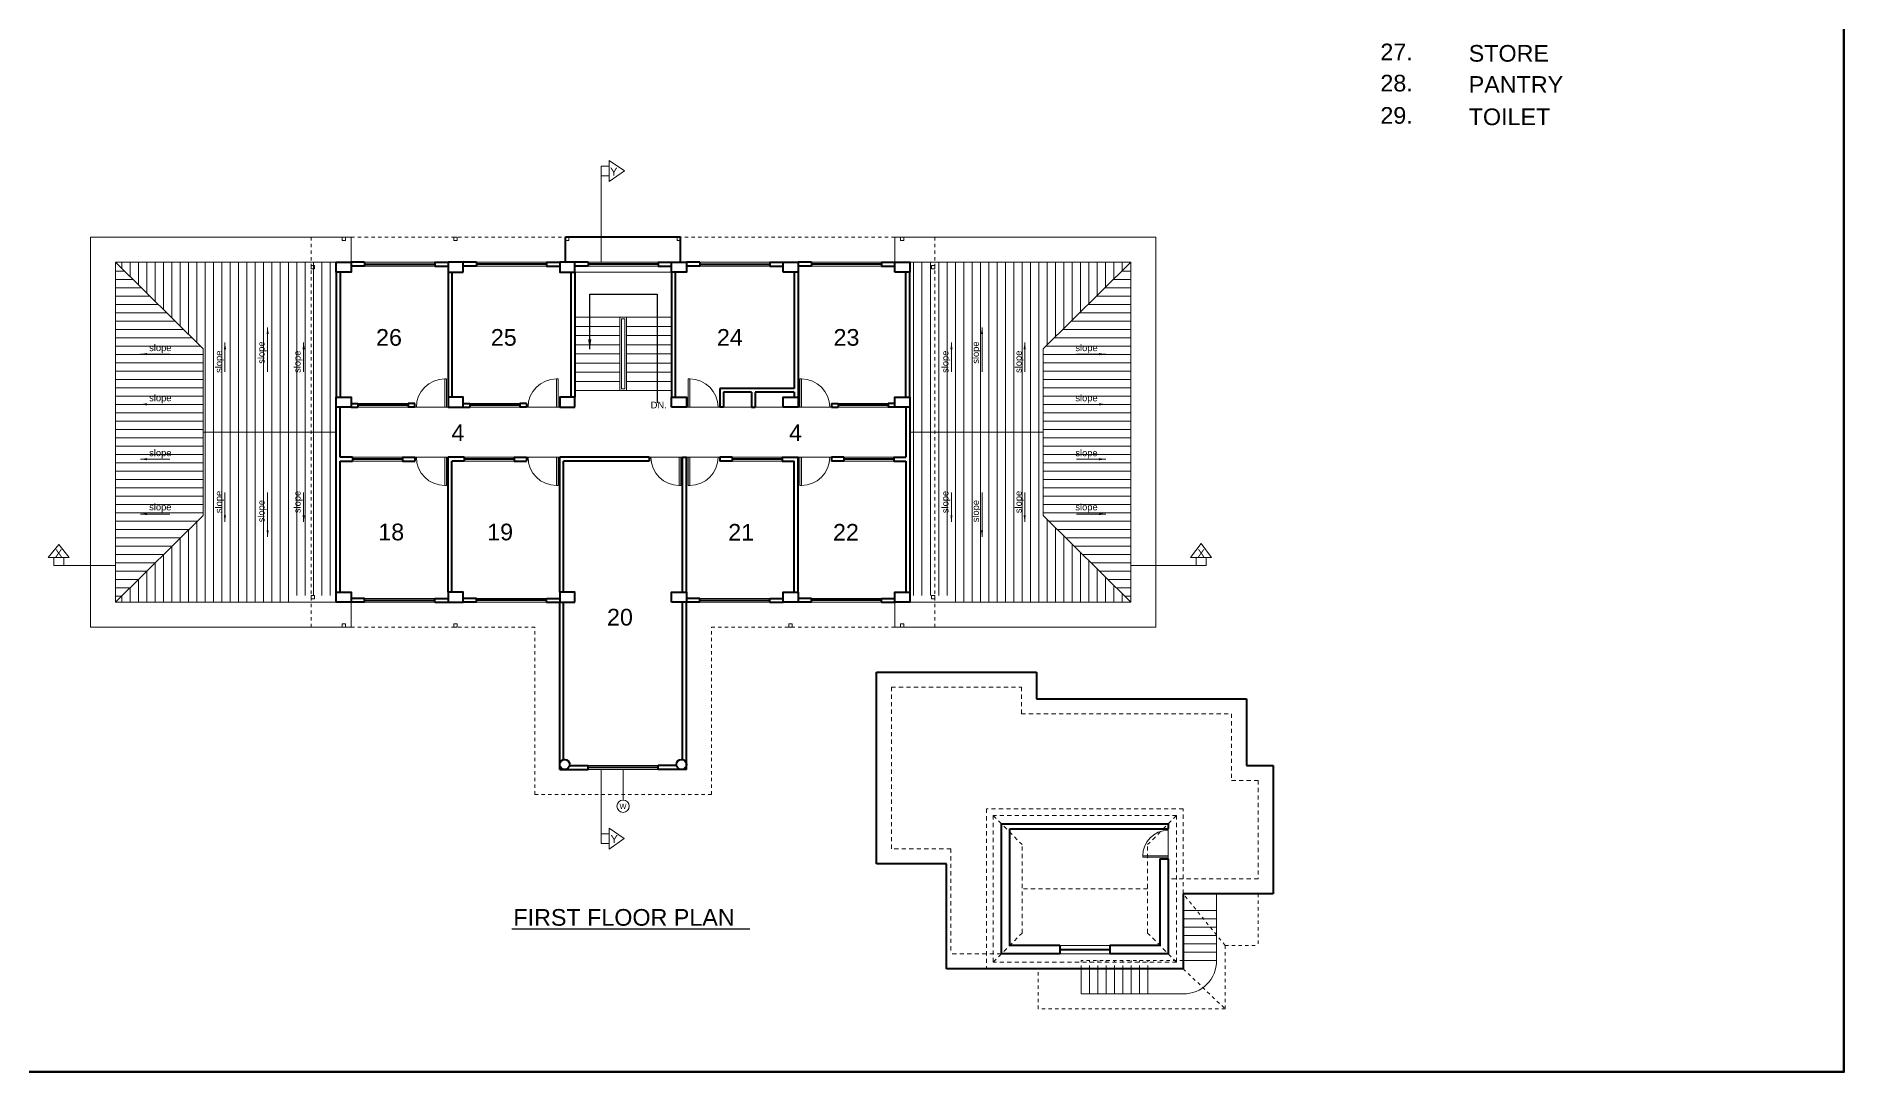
# Model space of a CAD drawing. Header units: inches. Extents: x 1367 to 15762, y 1989 to 8927.
# Drawn here: x 7836.6 to 7890.8, y 1988.7 to 2019.8 of the extents above; entities that cross this region are included whole.
import ezdxf

# ---------------------------------------------------------------- set-up
doc = ezdxf.new("R2010")
doc.units = ezdxf.units.IN
doc.header["$MEASUREMENT"] = 0
doc.linetypes.add('DASHED2', pattern=[0.375, 0.25, -0.125])
for name, color, linetype, lineweight in [('BED', 60, 'Continuous', 13), ('col', 5, 'Continuous', 40), ('FORM', 2, 'Continuous', 70), ('hatch', 8, 'Continuous', 5), ('PATH', 8, 'Continuous', 5), ('proj', 31, 'Continuous', 15), ('stair', 3, 'Continuous', 20), ('text', 6, 'Continuous', 25), ('wall', 1, 'Continuous', 40), ('win', 60, 'Continuous', 9)]:
    doc.layers.add(name, color=color, linetype=linetype, lineweight=lineweight)
doc.styles.get("Standard").update_dxf_attribs({"font": 'arial.ttf', "height": 0.36})
doc.dimstyles.get("Standard").update_dxf_attribs({"dimtxt": 0.36, "dimasz": 0.2, "dimexe": 0.2, "dimexo": 0.2, "dimgap": 0.1, "dimtad": 1, "dimzin": 0, "dimdsep": 46, "dimtxsty": 'Standard', "dimblk": 'ARCHTICK', "dimcen": 0.2, "dimdle": 0.2, "dimclrd": 256, "dimclre": 256, "dimadec": 0, "dimazin": 0, "dimtfac": 1, "dimtofl": 0, "dimtmove": 2, "dimatfit": 3, "dimfxl": 0, "dimtolj": 1, "dimtzin": 0, "dimlwd": -1, "dimlwe": -1, "dimarcsym": 0})

# ---------------------------------------------------------------- blocks, each defined once
blk = doc.blocks.new('_ArchTick')
at = {"color": 0, "linetype": 'ByBlock', "const_width": 0.15}
blk.add_lwpolyline([(-0.5, -0.5), (0.5, 0.5)], dxfattribs=at)
blk = doc.blocks.new('door')
at = {"layer": 'BED'}
for p, q in [((13.196, 31.934), (13.246, 31.934)), ((14.196, 31.934), (14.096, 31.934)), ((14.096, 31.084), (14.096, 31.934)), ((14.146, 31.934), (14.146, 31.084)), ((14.146, 31.084), (14.096, 31.084)), ((14.096, 31.084), (14.146, 31.084))]:
    blk.add_line(p, q, dxfattribs=at)
blk.add_arc((14.096, 31.934), 0.85, 180, 270, dxfattribs=at)

msp = doc.modelspace()

# ---------------------------------------------------------------- hatches: boundary and pattern name
at = {"layer": 'hatch'}
h = msp.add_hatch(dxfattribs=at)
h.set_pattern_fill('ANSI31', color=256, scale=2, angle=45, style=0)
h.set_pattern_definition([(90, (8004.61878, 1692.95452), (-0.25, 6e-17), [])])
h.paths.add_polyline_path([(7845.553, 2008.621), (7845.553, 2008.921), (7845.553, 2012.671), (7845.553, 2012.971), (7838.928, 2012.971), (7841.558, 2010.372), (7841.558, 2007.871), (7845.553, 2007.871)])
h.paths.add_polyline_path([(7845.553, 2007.871), (7841.558, 2007.871), (7841.558, 2005.37), (7838.928, 2002.771), (7844.353, 2002.771), (7844.353, 2002.871), (7844.353, 2002.971), (7844.453, 2002.971), (7845.553, 2002.971), (7845.553, 2003.071)])
h.paths.add_polyline_path([(7866.749, 2005.37), (7866.749, 2007.871), (7862.753, 2007.871), (7862.753, 2003.071), (7862.753, 2002.971), (7863.853, 2002.971), (7863.953, 2002.971), (7863.953, 2002.871), (7863.953, 2002.771), (7869.378, 2002.771)])
h.paths.add_polyline_path([(7866.749, 2010.372), (7869.378, 2012.971), (7862.753, 2012.971), (7862.753, 2012.671), (7862.753, 2008.921), (7862.753, 2008.621), (7862.753, 2007.871), (7866.749, 2007.871)])
h.paths.add_polyline_path([(7842.243, 2009.586), (7842.243, 2010.382), (7841.86, 2010.382), (7841.86, 2009.586)], flags=24)
h.paths.add_polyline_path([(7844.6, 2009.586), (7844.6, 2010.382), (7844.217, 2010.382), (7844.217, 2009.586)], flags=24)
h.paths.add_polyline_path([(7843.521, 2009.861), (7843.521, 2010.657), (7843.138, 2010.657), (7843.138, 2009.861)], flags=24)
h.paths.add_polyline_path([(7842.243, 2005.38), (7842.243, 2006.176), (7841.86, 2006.176), (7841.86, 2005.38)], flags=24)
h.paths.add_polyline_path([(7843.521, 2005.105), (7843.521, 2005.901), (7843.138, 2005.901), (7843.138, 2005.105)], flags=24)
h.paths.add_polyline_path([(7844.6, 2005.38), (7844.6, 2006.176), (7844.217, 2006.176), (7844.217, 2005.38)], flags=24)
h.paths.add_polyline_path([(7864.947, 2005.105), (7864.947, 2005.901), (7864.564, 2005.901), (7864.564, 2005.105)], flags=24)
h.paths.add_polyline_path([(7866.227, 2005.38), (7866.227, 2006.176), (7865.844, 2006.176), (7865.844, 2005.38)], flags=24)
h.paths.add_polyline_path([(7864.032, 2005.38), (7864.032, 2006.176), (7863.649, 2006.176), (7863.649, 2005.38)], flags=24)
h.paths.add_polyline_path([(7866.227, 2009.586), (7866.227, 2010.382), (7865.844, 2010.382), (7865.844, 2009.586)], flags=24)
h.paths.add_polyline_path([(7864.947, 2009.861), (7864.947, 2010.657), (7864.564, 2010.657), (7864.564, 2009.861)], flags=24)
h.paths.add_polyline_path([(7864.032, 2009.586), (7864.032, 2010.382), (7863.649, 2010.382), (7863.649, 2009.586)], flags=24)
h = msp.add_hatch(dxfattribs=at)
h.set_pattern_fill('ANSI31', color=256, scale=2, angle=135, style=0)
h.set_pattern_definition([(180, (8004.61878, 1692.95452), (-6e-17, -0.25), [])])
h.paths.add_polyline_path([(7869.378, 2002.771), (7869.378, 2012.971), (7866.749, 2010.372), (7866.749, 2005.37)])
h.paths.add_polyline_path([(7838.928, 2002.771), (7841.558, 2005.37), (7841.558, 2010.372), (7838.928, 2012.971)])
h.paths.add_polyline_path([(7867.655, 2005.408), (7868.45, 2005.408), (7868.45, 2005.791), (7867.655, 2005.791)], flags=24)
h.paths.add_polyline_path([(7867.655, 2010.184), (7868.45, 2010.184), (7868.45, 2010.567), (7867.655, 2010.567)], flags=24)
h.paths.add_polyline_path([(7867.655, 2007.033), (7868.45, 2007.033), (7868.45, 2007.416), (7867.655, 2007.416)], flags=24)
h.paths.add_polyline_path([(7867.655, 2008.679), (7868.45, 2008.679), (7868.45, 2009.062), (7867.655, 2009.062)], flags=24)
h.paths.add_polyline_path([(7839.877, 2008.679), (7840.672, 2008.679), (7840.672, 2009.062), (7839.877, 2009.062)], flags=24)
h.paths.add_polyline_path([(7839.877, 2007.033), (7840.672, 2007.033), (7840.672, 2007.416), (7839.877, 2007.416)], flags=24)
h.paths.add_polyline_path([(7839.877, 2010.184), (7840.672, 2010.184), (7840.672, 2010.567), (7839.877, 2010.567)], flags=24)
h.paths.add_polyline_path([(7839.877, 2005.408), (7840.672, 2005.408), (7840.672, 2005.791), (7839.877, 2005.791)], flags=24)

# ---------------------------------------------------------------- linework, layer by layer
at = {"layer": 'col'}
for points in [[(7845.553, 2012.671), (7845.553, 2012.971), (7846.003, 2012.971), (7846.003, 2012.671)], [(7849.353, 2012.671), (7849.353, 2012.971), (7848.903, 2012.971), (7848.903, 2012.671)], [(7852.703, 2012.671), (7852.703, 2012.971), (7852.253, 2012.971), (7852.253, 2012.671)], [(7855.603, 2012.671), (7855.603, 2012.971), (7856.053, 2012.971), (7856.053, 2012.671)], [(7858.953, 2012.671), (7858.953, 2012.971), (7859.403, 2012.971), (7859.403, 2012.671)], [(7862.303, 2012.671), (7862.303, 2012.971), (7862.753, 2012.971), (7862.753, 2012.671)], [(7845.553, 2008.621), (7845.553, 2008.921), (7846.003, 2008.921), (7846.003, 2008.621)], [(7849.353, 2008.621), (7849.353, 2008.921), (7848.903, 2008.921), (7848.903, 2008.621)], [(7852.703, 2008.621), (7852.703, 2008.921), (7852.253, 2008.921), (7852.253, 2008.621)], [(7855.603, 2008.621), (7855.603, 2008.921), (7856.053, 2008.921), (7856.053, 2008.621)], [(7858.953, 2008.621), (7858.953, 2008.921), (7859.403, 2008.921), (7859.403, 2008.621)], [(7862.303, 2008.621), (7862.303, 2008.921), (7862.753, 2008.921), (7862.753, 2008.621)], [(7845.553, 2002.771), (7845.553, 2003.071), (7846.003, 2003.071), (7846.003, 2002.771)], [(7849.353, 2002.771), (7849.353, 2003.071), (7848.903, 2003.071), (7848.903, 2002.771)], [(7852.703, 2002.771), (7852.703, 2003.071), (7852.253, 2003.071), (7852.253, 2002.771)], [(7855.603, 2002.771), (7855.603, 2003.071), (7856.053, 2003.071), (7856.053, 2002.771)], [(7858.953, 2002.771), (7858.953, 2003.071), (7859.403, 2003.071), (7859.403, 2002.771)], [(7862.303, 2002.771), (7862.303, 2003.071), (7862.753, 2003.071), (7862.753, 2002.771)]]:
    msp.add_lwpolyline(points, close=True, dxfattribs=at)
for centre in [(7852.403, 1997.906), (7855.903, 1997.906)]:
    msp.add_circle(centre, 0.15, dxfattribs=at)
at = {"layer": 'FORM'}
msp.add_lwpolyline([(7797.224, 2050.306), (7797.224, 1988.685), (7890.768, 1988.685), (7890.768, 2050.306)], close=True, dxfattribs=at)
at = {"layer": 'PATH'}
msp.add_line((7854.153, 1996.839), (7854.153, 1997.756), dxfattribs=at)
msp.add_circle((7854.153, 1996.653), 0.186, dxfattribs=at)
at = {"layer": 'proj', "linetype": 'DASHED2', "ltscale": 0.4}
for p, q in [((7844.803, 2002.021), (7844.803, 2013.721)), ((7862.303, 2013.721), (7846.003, 2013.721)), ((7863.503, 2002.021), (7863.503, 2013.721)), ((7851.503, 2002.021), (7844.803, 2002.021)), ((7851.503, 1997.006), (7851.503, 2002.021)), ((7856.803, 1997.006), (7856.803, 2002.021)), ((7856.803, 2002.021), (7863.503, 2002.021)), ((7851.503, 1997.006), (7856.803, 1997.006)), ((7872.21, 1992.475), (7870.953, 1994.025)), ((7873.203, 1994.025), (7873.203, 1992.475)), ((7872.21, 1992.475), (7872.21, 1990.575)), ((7872.21, 1992.475), (7873.203, 1992.475)), ((7866.603, 1990.575), (7866.603, 1991.775)), ((7870.953, 1991.775), (7872.21, 1990.575)), ((7872.21, 1990.575), (7866.603, 1990.575))]:
    msp.add_line(p, q, dxfattribs=at)
at = {"layer": 'proj'}
for p, q in [((7858.003, 2008.621), (7857.168, 2008.621)), ((7858.118, 2008.621), (7858.953, 2008.621)), ((7871.953, 1994.025), (7871.953, 1992.025)), ((7870.953, 1993.525), (7871.953, 1993.525)), ((7870.953, 1993.275), (7871.953, 1993.275)), ((7870.953, 1993.025), (7871.953, 1993.025)), ((7870.953, 1992.775), (7871.953, 1992.775)), ((7870.953, 1992.525), (7871.953, 1992.525)), ((7870.953, 1992.275), (7871.953, 1992.275)), ((7870.953, 1992.025), (7871.953, 1992.025)), ((7867.891, 1991.775), (7867.891, 1991.025)), ((7868.141, 1991.775), (7868.141, 1991.025)), ((7868.391, 1991.775), (7868.391, 1991.025)), ((7868.641, 1991.775), (7868.641, 1991.025)), ((7868.891, 1991.775), (7868.891, 1991.025)), ((7869.141, 1991.775), (7869.141, 1991.025)), ((7869.391, 1991.775), (7869.391, 1991.025)), ((7869.641, 1991.775), (7869.641, 1991.025)), ((7869.891, 1991.775), (7869.891, 1991.025)), ((7870.953, 1991.025), (7867.891, 1991.025))]:
    msp.add_line(p, q, dxfattribs=at)
at = {"layer": 'proj', "linetype": 'DASHED2', "ltscale": 0.5}
for p, q in [((7862.203, 1995.375), (7862.203, 2000.225)), ((7862.203, 2000.225), (7866.103, 2000.225)), ((7866.103, 2000.225), (7866.103, 1999.425)), ((7866.103, 1999.425), (7872.403, 1999.425)), ((7872.403, 1999.425), (7872.403, 1997.425)), ((7872.403, 1997.425), (7873.203, 1997.425)), ((7873.203, 1997.425), (7873.203, 1994.475)), ((7870.953, 1996.575), (7865.053, 1996.575)), ((7865.053, 1996.575), (7865.053, 1991.775)), ((7870.753, 1996.375), (7865.253, 1996.375)), ((7865.253, 1996.375), (7865.253, 1991.975)), ((7865.254, 1996.375), (7866.123, 1995.503)), ((7870.753, 1996.375), (7869.884, 1995.503)), ((7870.753, 1996.375), (7870.753, 1991.975)), ((7870.953, 1994.025), (7870.953, 1996.575)), ((7863.988, 1995.375), (7862.203, 1995.375)), ((7863.988, 1995.375), (7863.988, 1992.225)), ((7866.123, 1992.847), (7866.123, 1995.503)), ((7869.884, 1992.847), (7869.884, 1995.503)), ((7869.884, 1994.175), (7866.123, 1994.175)), ((7873.203, 1994.475), (7870.503, 1994.475)), ((7865.254, 1991.975), (7866.123, 1992.847)), ((7870.753, 1991.975), (7869.884, 1992.847)), ((7865.503, 1992.225), (7863.988, 1992.225)), ((7870.753, 1991.975), (7865.253, 1991.975))]:
    msp.add_line(p, q, dxfattribs=at)
at = {"layer": 'proj', "linetype": 'DASHED2', "ltscale": 0.15}
for p, q in [((7870.953, 1992.025), (7867.891, 1992.025)), ((7867.891, 1991.775), (7867.891, 1992.025)), ((7868.141, 1991.775), (7868.141, 1992.025)), ((7868.391, 1991.775), (7868.391, 1992.025)), ((7868.641, 1991.775), (7868.641, 1992.025)), ((7868.891, 1991.775), (7868.891, 1992.025)), ((7869.141, 1991.775), (7869.141, 1992.025)), ((7869.391, 1991.775), (7869.391, 1992.025)), ((7869.641, 1991.775), (7869.641, 1992.025)), ((7869.891, 1991.775), (7869.891, 1992.025))]:
    msp.add_line(p, q, dxfattribs=at)
at = {"layer": 'proj'}
msp.add_arc((7870.97, 1992.008), 0.983, 269.0205, 0.9795, dxfattribs=at)
at = {"layer": 'stair'}
for p, q in [((7853.492, 2015.855), (7853.732, 2015.855)), ((7853.492, 2015.855), (7853.492, 2012.971)), ((7853.492, 2015.559), (7853.732, 2015.559)), ((7846.003, 2012.971), (7846.003, 2013.721)), ((7862.303, 2012.971), (7862.303, 2013.721)), ((7838.928, 2012.971), (7841.558, 2010.372)), ((7855.603, 2012.671), (7852.703, 2012.671)), ((7869.378, 2012.971), (7866.749, 2010.372)), ((7854.053, 2011.321), (7852.703, 2011.321)), ((7854.053, 2011.046), (7852.703, 2011.046)), ((7853.828, 2011.321), (7854.253, 2011.321)), ((7854.053, 2011.321), (7854.053, 2009.121)), ((7854.103, 2011.271), (7854.103, 2009.171)), ((7854.103, 2011.271), (7854.203, 2011.271)), ((7854.203, 2011.271), (7854.203, 2009.171)), ((7855.603, 2011.321), (7854.253, 2011.321)), ((7854.253, 2011.321), (7854.253, 2009.121)), ((7855.603, 2011.046), (7854.253, 2011.046)), ((7854.053, 2010.771), (7852.703, 2010.771)), ((7854.053, 2010.496), (7852.703, 2010.496)), ((7855.603, 2010.771), (7854.253, 2010.771)), ((7855.603, 2010.496), (7854.253, 2010.496)), ((7841.558, 2005.37), (7841.558, 2010.372)), ((7854.053, 2010.221), (7852.703, 2010.221)), ((7854.053, 2009.946), (7852.703, 2009.946)), ((7855.603, 2010.221), (7854.253, 2010.221)), ((7855.603, 2009.946), (7854.253, 2009.946)), ((7866.749, 2005.37), (7866.749, 2010.372)), ((7854.053, 2009.671), (7852.703, 2009.671)), ((7854.053, 2009.396), (7852.703, 2009.396)), ((7855.603, 2009.671), (7854.253, 2009.671)), ((7854.253, 2009.396), (7855.603, 2009.396)), ((7854.103, 2009.121), (7852.703, 2009.121)), ((7854.053, 2009.121), (7854.253, 2009.121)), ((7854.203, 2009.171), (7854.103, 2009.171)), ((7854.253, 2009.121), (7855.603, 2009.121)), ((7841.558, 2007.871), (7845.553, 2007.871)), ((7866.749, 2007.871), (7862.753, 2007.871)), ((7838.928, 2002.771), (7841.558, 2005.37)), ((7869.378, 2002.771), (7866.749, 2005.37)), ((7837.081, 2003.868), (7837.081, 2004.108)), ((7837.376, 2003.868), (7837.376, 2004.108)), ((7871.341, 2003.868), (7871.341, 2004.108)), ((7871.637, 2003.868), (7871.637, 2004.108)), ((7837.081, 2003.868), (7838.928, 2003.868)), ((7869.378, 2003.868), (7871.637, 2003.868)), ((7846.003, 2002.771), (7846.003, 2002.021)), ((7862.303, 2002.771), (7862.303, 2002.021)), ((7853.492, 1997.756), (7853.492, 1995.534)), ((7853.492, 1995.829), (7853.732, 1995.829)), ((7853.492, 1995.534), (7853.732, 1995.534))]:
    msp.add_line(p, q, dxfattribs=at)
for points in [[(7854.194, 2015.707), (7853.732, 2016.022), (7853.732, 2015.392)], [(7837.228, 2004.503), (7837.543, 2004.108), (7836.914, 2004.108)], [(7871.489, 2004.537), (7871.174, 2004.108), (7871.804, 2004.108)], [(7854.188, 1995.682), (7853.732, 1995.367), (7853.732, 1995.996)]]:
    msp.add_lwpolyline(points, close=True, dxfattribs=at)
for points in [[(7846.003, 2013.721), (7838.178, 2013.721), (7838.178, 2002.021), (7846.003, 2002.021)], [(7862.303, 2013.721), (7870.128, 2013.721), (7870.128, 2002.021), (7862.303, 2002.021)], [(7845.553, 2012.971), (7838.928, 2012.971), (7838.928, 2002.771), (7845.553, 2002.771)], [(7862.753, 2012.971), (7869.378, 2012.971), (7869.378, 2002.771), (7862.753, 2002.771)]]:
    msp.add_lwpolyline(points, dxfattribs=at)
at = {"layer": 'text'}
for p, q in [((7855.171, 2012.015), (7855.171, 2008.751)), ((7850.813, 1992.976), (7857.958, 1992.976))]:
    msp.add_line(p, q, dxfattribs=at)
at = {"layer": 'wall'}
for p, q in [((7852.428, 2012.971), (7852.428, 2013.721)), ((7855.878, 2013.721), (7852.428, 2013.721)), ((7855.878, 2012.971), (7855.878, 2013.721)), ((7845.553, 2012.671), (7845.553, 2008.921)), ((7845.668, 2012.671), (7845.668, 2008.921)), ((7846.403, 2012.971), (7846.003, 2012.971)), ((7846.403, 2012.856), (7846.003, 2012.856)), ((7846.403, 2012.971), (7846.403, 2012.856)), ((7846.403, 2012.914), (7848.503, 2012.914)), ((7848.503, 2012.971), (7848.903, 2012.971)), ((7848.503, 2012.971), (7848.503, 2012.856)), ((7848.503, 2012.856), (7848.903, 2012.856)), ((7848.903, 2012.671), (7848.903, 2008.921)), ((7849.018, 2012.671), (7849.018, 2008.921)), ((7849.753, 2012.971), (7849.353, 2012.971)), ((7849.753, 2012.856), (7849.353, 2012.856)), ((7849.753, 2012.971), (7849.753, 2012.856)), ((7851.853, 2012.914), (7849.753, 2012.914)), ((7851.853, 2012.971), (7852.253, 2012.971)), ((7851.853, 2012.971), (7851.853, 2012.856)), ((7851.853, 2012.856), (7852.253, 2012.856)), ((7852.588, 2012.671), (7852.588, 2008.921)), ((7853.103, 2012.971), (7852.703, 2012.971)), ((7853.103, 2012.856), (7852.703, 2012.856)), ((7852.703, 2012.671), (7852.703, 2008.921)), ((7853.103, 2012.971), (7853.103, 2012.856)), ((7855.203, 2012.914), (7853.103, 2012.914)), ((7855.203, 2012.971), (7855.603, 2012.971)), ((7855.203, 2012.971), (7855.203, 2012.856)), ((7855.203, 2012.856), (7855.603, 2012.856)), ((7855.603, 2012.671), (7855.603, 2008.921)), ((7855.718, 2012.671), (7855.718, 2008.921)), ((7856.453, 2012.971), (7856.053, 2012.971)), ((7856.453, 2012.856), (7856.053, 2012.856)), ((7856.453, 2012.971), (7856.453, 2012.856)), ((7856.453, 2012.914), (7858.553, 2012.914)), ((7858.553, 2012.971), (7858.953, 2012.971)), ((7858.553, 2012.971), (7858.553, 2012.856)), ((7858.553, 2012.856), (7858.953, 2012.856)), ((7859.288, 2012.671), (7859.288, 2009.186)), ((7859.803, 2012.971), (7859.403, 2012.971)), ((7859.803, 2012.856), (7859.403, 2012.856)), ((7859.403, 2012.671), (7859.403, 2008.921)), ((7859.803, 2012.971), (7859.803, 2012.856)), ((7861.903, 2012.914), (7859.803, 2012.914)), ((7861.903, 2012.971), (7862.303, 2012.971)), ((7861.903, 2012.971), (7861.903, 2012.856)), ((7861.903, 2012.856), (7862.303, 2012.856)), ((7862.638, 2008.921), (7862.638, 2012.671)), ((7862.753, 2008.921), (7862.753, 2012.671)), ((7859.288, 2009.186), (7857.053, 2009.186)), ((7857.053, 2009.186), (7857.053, 2008.621)), ((7858.003, 2009.071), (7857.168, 2009.071)), ((7857.168, 2009.071), (7857.168, 2008.621)), ((7858.003, 2009.071), (7858.003, 2008.621)), ((7858.118, 2009.071), (7858.118, 2008.621)), ((7859.288, 2009.071), (7858.118, 2009.071)), ((7859.288, 2009.071), (7859.288, 2008.921)), ((7845.553, 2003.071), (7845.553, 2008.621)), ((7845.668, 2007.121), (7845.668, 2008.621)), ((7846.003, 2008.736), (7846.203, 2008.736)), ((7846.003, 2008.621), (7846.203, 2008.621)), ((7846.203, 2008.736), (7846.203, 2008.621)), ((7846.203, 2008.736), (7846.203, 2008.621)), ((7847.703, 2008.679), (7846.203, 2008.679)), ((7847.703, 2008.736), (7847.703, 2008.621)), ((7847.903, 2008.736), (7847.703, 2008.736)), ((7847.903, 2008.621), (7847.703, 2008.621)), ((7847.903, 2008.621), (7847.903, 2008.736)), ((7849.353, 2008.736), (7849.553, 2008.736)), ((7849.353, 2008.621), (7849.553, 2008.621)), ((7849.553, 2008.736), (7849.553, 2008.621)), ((7849.553, 2008.736), (7849.553, 2008.621)), ((7851.053, 2008.679), (7849.553, 2008.679)), ((7851.253, 2008.736), (7851.053, 2008.736)), ((7851.053, 2008.736), (7851.053, 2008.621)), ((7851.253, 2008.621), (7851.053, 2008.621)), ((7851.253, 2008.736), (7851.253, 2008.621)), ((7857.168, 2008.621), (7857.053, 2008.621)), ((7858.003, 2008.621), (7858.118, 2008.621)), ((7860.403, 2008.736), (7860.603, 2008.736)), ((7860.403, 2008.736), (7860.403, 2008.621)), ((7860.403, 2008.621), (7860.603, 2008.621)), ((7860.603, 2008.736), (7860.603, 2008.621)), ((7860.603, 2008.736), (7860.603, 2008.621)), ((7862.103, 2008.681), (7860.603, 2008.681)), ((7862.103, 2008.736), (7862.103, 2008.621)), ((7862.303, 2008.736), (7862.103, 2008.736)), ((7862.303, 2008.621), (7862.103, 2008.621)), ((7862.638, 2008.621), (7862.638, 2007.121)), ((7862.753, 2008.621), (7862.753, 2003.071)), ((7846.036, 2007.121), (7845.668, 2007.121)), ((7845.668, 2007.006), (7846.036, 2007.006)), ((7845.668, 2003.071), (7845.668, 2007.006)), ((7846.036, 2007.121), (7846.036, 2007.006)), ((7847.536, 2007.064), (7846.036, 2007.064)), ((7847.536, 2007.121), (7847.903, 2007.121)), ((7847.536, 2007.121), (7847.536, 2007.006)), ((7847.536, 2007.006), (7847.903, 2007.006)), ((7847.903, 2007.121), (7847.903, 2007.006)), ((7848.903, 2003.071), (7848.903, 2007.121)), ((7849.386, 2007.121), (7848.903, 2007.121)), ((7849.018, 2003.071), (7849.018, 2007.006)), ((7849.386, 2007.006), (7849.018, 2007.006)), ((7849.386, 2007.121), (7849.386, 2007.006)), ((7849.386, 2007.121), (7849.386, 2007.006)), ((7850.886, 2007.064), (7849.386, 2007.064)), ((7850.886, 2007.121), (7851.253, 2007.121)), ((7850.886, 2007.121), (7850.886, 2007.006)), ((7850.886, 2007.006), (7851.253, 2007.006)), ((7851.253, 2007.121), (7851.253, 2007.006)), ((7852.253, 2003.071), (7852.253, 2007.121)), ((7854.938, 2007.121), (7852.253, 2007.121)), ((7854.938, 2007.006), (7852.368, 2007.006)), ((7852.368, 2003.071), (7852.368, 2007.006)), ((7854.938, 2007.121), (7854.938, 2007.006)), ((7855.938, 2003.071), (7855.938, 2007.121)), ((7855.938, 2007.121), (7856.053, 2007.121)), ((7856.053, 2003.071), (7856.053, 2007.121)), ((7857.421, 2007.121), (7857.053, 2007.121)), ((7857.053, 2007.121), (7857.053, 2007.006)), ((7857.421, 2007.006), (7857.053, 2007.006)), ((7857.421, 2007.121), (7857.421, 2007.006)), ((7857.421, 2007.121), (7857.421, 2007.006)), ((7858.921, 2007.064), (7857.421, 2007.064)), ((7858.921, 2007.121), (7858.921, 2007.006)), ((7858.921, 2007.121), (7859.403, 2007.121)), ((7858.921, 2007.006), (7859.288, 2007.006)), ((7859.288, 2003.071), (7859.288, 2007.006)), ((7859.403, 2003.071), (7859.403, 2007.121)), ((7860.771, 2007.121), (7860.403, 2007.121)), ((7860.403, 2007.121), (7860.403, 2007.006)), ((7860.771, 2007.006), (7860.403, 2007.006)), ((7860.771, 2007.121), (7860.771, 2007.006)), ((7860.771, 2007.121), (7860.771, 2007.006)), ((7862.271, 2007.064), (7860.771, 2007.064)), ((7862.271, 2007.121), (7862.271, 2007.006)), ((7862.271, 2007.121), (7862.638, 2007.121)), ((7862.271, 2007.006), (7862.638, 2007.006)), ((7862.638, 2007.006), (7862.638, 2003.071)), ((7846.403, 2002.886), (7846.003, 2002.886)), ((7846.403, 2002.771), (7846.403, 2002.886)), ((7846.403, 2002.829), (7848.503, 2002.829)), ((7848.503, 2002.771), (7848.503, 2002.886)), ((7848.503, 2002.886), (7848.903, 2002.886)), ((7849.753, 2002.886), (7849.353, 2002.886)), ((7849.753, 2002.771), (7849.753, 2002.886)), ((7851.853, 2002.829), (7849.753, 2002.829)), ((7851.853, 2002.771), (7851.853, 2002.886)), ((7851.853, 2002.886), (7852.253, 2002.886)), ((7856.453, 2002.886), (7856.053, 2002.886)), ((7856.453, 2002.771), (7856.453, 2002.886)), ((7856.453, 2002.829), (7858.553, 2002.829)), ((7858.553, 2002.771), (7858.553, 2002.886)), ((7858.553, 2002.886), (7858.953, 2002.886)), ((7859.803, 2002.886), (7859.403, 2002.886)), ((7859.803, 2002.771), (7859.803, 2002.886)), ((7861.903, 2002.829), (7859.803, 2002.829)), ((7861.903, 2002.771), (7861.903, 2002.886)), ((7861.903, 2002.886), (7862.303, 2002.886)), ((7846.403, 2002.771), (7846.003, 2002.771)), ((7848.503, 2002.771), (7848.903, 2002.771)), ((7849.753, 2002.771), (7849.353, 2002.771)), ((7851.853, 2002.771), (7852.253, 2002.771)), ((7852.253, 1997.756), (7852.253, 2002.771)), ((7852.368, 1998.052), (7852.368, 2002.771)), ((7855.938, 1998.052), (7855.938, 2002.771)), ((7856.453, 2002.771), (7856.053, 2002.771)), ((7856.053, 1997.756), (7856.053, 2002.771)), ((7858.553, 2002.771), (7858.953, 2002.771)), ((7859.803, 2002.771), (7859.403, 2002.771)), ((7861.903, 2002.771), (7862.303, 2002.771)), ((7861.753, 1994.925), (7861.753, 2000.675)), ((7861.753, 2000.675), (7866.553, 2000.675)), ((7866.553, 2000.675), (7866.553, 1999.875)), ((7866.553, 1999.875), (7872.853, 1999.875)), ((7872.853, 1999.875), (7872.853, 1997.875)), ((7852.253, 1997.756), (7853.103, 1997.756)), ((7852.549, 1997.871), (7853.103, 1997.871)), ((7853.103, 1997.756), (7853.103, 1997.871)), ((7855.203, 1997.814), (7853.103, 1997.814)), ((7855.758, 1997.871), (7855.203, 1997.871)), ((7855.203, 1997.756), (7855.203, 1997.871)), ((7856.053, 1997.756), (7855.203, 1997.756)), ((7872.853, 1997.875), (7873.653, 1997.875)), ((7873.653, 1997.875), (7873.653, 1994.025)), ((7865.503, 1992.225), (7865.503, 1996.125)), ((7865.503, 1996.125), (7870.503, 1996.125)), ((7865.753, 1995.975), (7870.503, 1995.975)), ((7865.753, 1992.475), (7865.753, 1995.975)), ((7870.503, 1996.125), (7870.503, 1995.975)), ((7863.853, 1994.925), (7861.753, 1994.925)), ((7863.853, 1991.775), (7863.853, 1994.925)), ((7870.253, 1995.075), (7870.503, 1995.075)), ((7870.253, 1995.075), (7870.253, 1992.475)), ((7870.503, 1995.075), (7870.503, 1992.225)), ((7873.653, 1994.025), (7870.953, 1994.025)), ((7870.953, 1994.025), (7870.953, 1991.775)), ((7867.253, 1992.225), (7865.503, 1992.225)), ((7867.253, 1992.475), (7865.753, 1992.475)), ((7867.253, 1992.475), (7867.253, 1992.225)), ((7867.253, 1992.35), (7868.753, 1992.35)), ((7870.253, 1992.475), (7868.753, 1992.475)), ((7868.753, 1992.475), (7868.753, 1992.225)), ((7870.503, 1992.225), (7868.753, 1992.225)), ((7870.953, 1991.775), (7863.853, 1991.775))]:
    msp.add_line(p, q, dxfattribs=at)
at = {"layer": 'win'}
for p, q in [((7846.403, 2012.971), (7848.503, 2012.971)), ((7846.403, 2012.856), (7848.503, 2012.856)), ((7851.853, 2012.971), (7849.753, 2012.971)), ((7851.853, 2012.856), (7849.753, 2012.856)), ((7855.203, 2012.971), (7853.103, 2012.971)), ((7855.203, 2012.856), (7853.103, 2012.856)), ((7856.453, 2012.971), (7858.553, 2012.971)), ((7856.453, 2012.856), (7858.553, 2012.856)), ((7861.903, 2012.971), (7859.803, 2012.971)), ((7861.903, 2012.856), (7859.803, 2012.856)), ((7847.703, 2008.736), (7846.203, 2008.736)), ((7847.703, 2008.621), (7846.203, 2008.621)), ((7847.903, 2008.621), (7848.903, 2008.621)), ((7851.053, 2008.736), (7849.553, 2008.736)), ((7851.053, 2008.621), (7849.553, 2008.621)), ((7851.253, 2008.621), (7852.253, 2008.621)), ((7857.053, 2008.621), (7856.053, 2008.621)), ((7860.403, 2008.621), (7859.403, 2008.621)), ((7862.103, 2008.736), (7860.603, 2008.736)), ((7862.103, 2008.621), (7860.603, 2008.621)), ((7847.536, 2007.121), (7846.036, 2007.121)), ((7847.536, 2007.006), (7846.036, 2007.006)), ((7847.903, 2007.121), (7848.903, 2007.121)), ((7850.886, 2007.121), (7849.386, 2007.121)), ((7850.886, 2007.006), (7849.386, 2007.006)), ((7851.253, 2007.121), (7852.253, 2007.121)), ((7854.938, 2007.121), (7855.938, 2007.121)), ((7857.053, 2007.121), (7856.053, 2007.121)), ((7858.921, 2007.121), (7857.421, 2007.121)), ((7858.921, 2007.006), (7857.421, 2007.006)), ((7860.403, 2007.121), (7859.403, 2007.121)), ((7862.271, 2007.121), (7860.771, 2007.121)), ((7862.271, 2007.006), (7860.771, 2007.006)), ((7846.403, 2002.886), (7848.503, 2002.886)), ((7851.853, 2002.886), (7849.753, 2002.886)), ((7856.453, 2002.886), (7858.553, 2002.886)), ((7861.903, 2002.886), (7859.803, 2002.886)), ((7846.403, 2002.771), (7848.503, 2002.771)), ((7851.853, 2002.771), (7849.753, 2002.771)), ((7856.453, 2002.771), (7858.553, 2002.771)), ((7861.903, 2002.771), (7859.803, 2002.771)), ((7855.203, 1997.871), (7853.103, 1997.871)), ((7855.203, 1997.756), (7853.103, 1997.756)), ((7870.503, 1995.075), (7870.503, 1995.975)), ((7867.253, 1992.475), (7868.753, 1992.475)), ((7867.253, 1992.225), (7868.753, 1992.225))]:
    msp.add_line(p, q, dxfattribs=at)
for points in [[(7845.728, 2013.721), (7845.828, 2013.721), (7845.828, 2013.621), (7845.728, 2013.621)], [(7849.078, 2013.721), (7849.178, 2013.721), (7849.178, 2013.621), (7849.078, 2013.621)], [(7852.428, 2013.721), (7852.528, 2013.721), (7852.528, 2013.621), (7852.428, 2013.621)], [(7855.778, 2013.721), (7855.878, 2013.721), (7855.878, 2013.621), (7855.778, 2013.621)], [(7862.478, 2013.721), (7862.578, 2013.721), (7862.578, 2013.621), (7862.478, 2013.621)], [(7844.903, 2012.871), (7844.803, 2012.871), (7844.803, 2012.771), (7844.903, 2012.771)], [(7863.403, 2012.871), (7863.503, 2012.871), (7863.503, 2012.771), (7863.403, 2012.771)], [(7844.903, 2002.871), (7844.803, 2002.871), (7844.803, 2002.971), (7844.903, 2002.971)], [(7863.403, 2002.871), (7863.503, 2002.871), (7863.503, 2002.971), (7863.403, 2002.971)], [(7845.728, 2002.021), (7845.828, 2002.021), (7845.828, 2002.121), (7845.728, 2002.121)], [(7849.078, 2002.021), (7849.178, 2002.021), (7849.178, 2002.121), (7849.078, 2002.121)], [(7859.228, 2002.021), (7859.128, 2002.021), (7859.128, 2002.121), (7859.228, 2002.121)], [(7862.578, 2002.021), (7862.478, 2002.021), (7862.478, 2002.121), (7862.578, 2002.121)]]:
    msp.add_lwpolyline(points, close=True, dxfattribs=at)

# ---------------------------------------------------------------- block references
at = {"layer": 'proj', "xscale": -1, "rotation": 180}
for p in [(7834.708, 2040.555), (7838.058, 2040.555)]:
    msp.add_blockref('door', p, dxfattribs=at)
at = {"layer": 'proj', "rotation": 180}
for p in [(7870.249, 2040.555), (7873.599, 2040.555)]:
    msp.add_blockref('door', p, dxfattribs=at)
at = {"layer": 'proj'}
for p in [(7834.708, 1975.187), (7838.058, 1975.187), (7841.743, 1975.187)]:
    msp.add_blockref('door', p, dxfattribs=at)
at = {"layer": 'proj', "xscale": -1}
for p in [(7870.249, 1975.187), (7873.599, 1975.187)]:
    msp.add_blockref('door', p, dxfattribs=at)
at = {"layer": 'proj', "xscale": 0.9000000000000057, "yscale": 0.9000000000000057, "zscale": 0.9000000000000057, "rotation": 270}
msp.add_blockref('door', (7841.763, 2007.851), dxfattribs=at)

# ---------------------------------------------------------------- texts
at = {"layer": 'text'}
for s, height, p in [('27.', 0.5, (7876.867, 2019.027)), ('STORE', 0.5, (7879.517, 2018.985)), ('28.', 0.5, (7876.867, 2018.093)), ('PANTRY', 0.5, (7879.517, 2018.051)), ('29.', 0.5, (7876.867, 2017.123)), ('TOILET', 0.5, (7879.517, 2017.081)), ('Y', 0.24, (7853.763, 2015.566)), ('26', 0.5, (7846.744, 2010.465)), ('25', 0.5, (7850.187, 2010.465)), ('24', 0.5, (7856.968, 2010.465)), ('23', 0.5, (7860.466, 2010.465)), ('slope', 0.2, (7839.941, 2010.303)), ('slope', 0.2, (7867.719, 2010.303)), ('slope', 0.2, (7839.941, 2008.799)), ('DN.', 0.2, (7854.982, 2008.587)), ('slope', 0.2, (7867.719, 2008.799)), ('4', 0.5, (7849.005, 2007.603)), ('4', 0.5, (7859.131, 2007.603)), ('slope', 0.2, (7839.941, 2007.152)), ('slope', 0.2, (7867.719, 2007.152)), ('slope', 0.2, (7839.941, 2005.527)), ('slope', 0.2, (7867.719, 2005.527)), ('18', 0.5, (7846.811, 2004.628)), ('19', 0.5, (7850.078, 2004.628)), ('21', 0.5, (7857.307, 2004.619)), ('22', 0.5, (7860.449, 2004.619)), ('X', 0.24, (7837.114, 2004.121)), ('X', 0.24, (7871.38, 2004.121)), ('20', 0.5, (7853.671, 2002.073)), ('W', 0.16, (7854.046, 1996.572)), ('Y', 0.24, (7853.775, 1995.552)), ('FIRST FLOOR PLAN', 0.5, (7850.864, 1993.068))]:
    msp.add_text(s, height=height, dxfattribs=at).set_placement(p)
for p in [(7843.401, 2009.925), (7864.827, 2009.925), (7842.124, 2009.65), (7844.48, 2009.65), (7863.913, 2009.65), (7866.108, 2009.65), (7842.124, 2005.444), (7844.48, 2005.444), (7863.913, 2005.444), (7866.108, 2005.444), (7843.401, 2005.169), (7864.827, 2005.169)]:
    msp.add_text('slope', height=0.2, rotation=90, dxfattribs=at).set_placement(p)

# ---------------------------------------------------------------- leaders
at = {"layer": 'stair'}
for points in [[(7843.493, 2011.012), (7843.493, 2009.681)], [(7864.919, 2011.012), (7864.919, 2009.681)], [(7842.212, 2010.561), (7842.212, 2009.681)], [(7844.572, 2010.561), (7844.572, 2009.681)], [(7864.002, 2010.561), (7864.002, 2009.681)], [(7866.199, 2010.561), (7866.199, 2009.681)], [(7839.677, 2010.212), (7840.557, 2010.212)], [(7868.63, 2010.212), (7867.75, 2010.212)], [(7839.677, 2008.707), (7840.557, 2008.707)], [(7868.63, 2008.707), (7867.75, 2008.707)], [(7839.677, 2007.061), (7840.557, 2007.061)], [(7868.63, 2007.061), (7867.75, 2007.061)], [(7842.212, 2005.181), (7842.212, 2006.061)], [(7843.493, 2004.731), (7843.493, 2006.061)], [(7844.572, 2005.181), (7844.572, 2006.061)], [(7864.002, 2005.181), (7864.002, 2006.061)], [(7864.919, 2004.731), (7864.919, 2006.061)], [(7866.199, 2005.181), (7866.199, 2006.061)], [(7839.677, 2005.417), (7840.557, 2005.417)], [(7868.63, 2005.417), (7867.75, 2005.417)]]:
    msp.add_leader(points, dimstyle='Standard', dxfattribs=at)
at = {"layer": 'text'}
msp.add_leader([(7853.153, 2010.36), (7853.153, 2012.015), (7855.171, 2012.015)], dimstyle='Standard', override={"dimasz": 0.3, "dimtad": 0}, dxfattribs=at)

doc.saveas('drawing.dxf')
